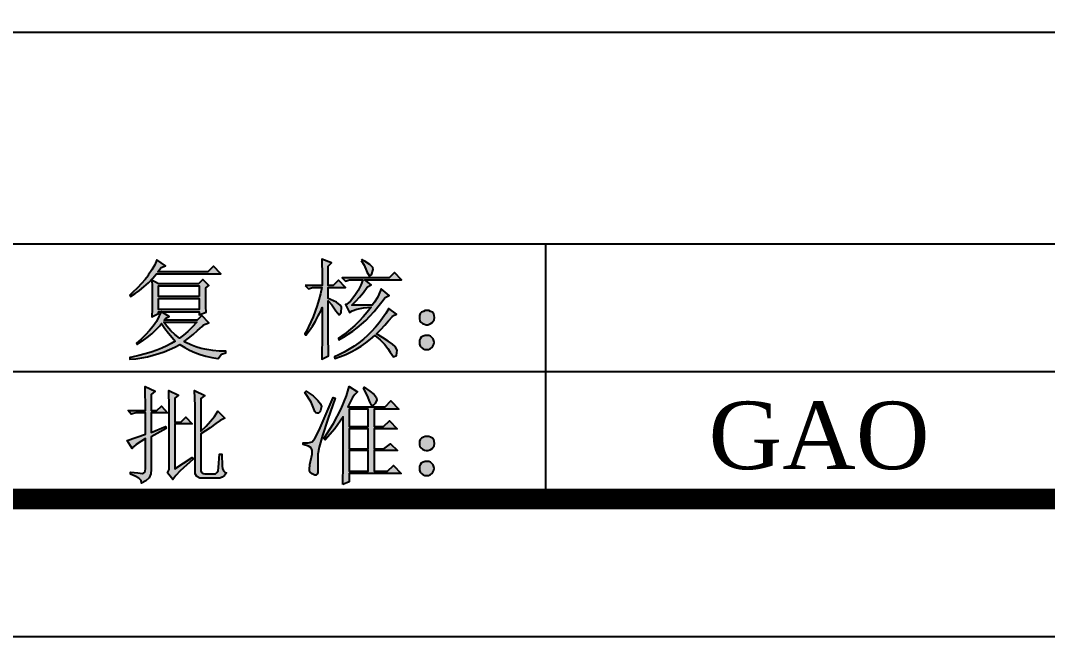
# Model space of a CAD drawing. Header units: inches. Extents: x 782 to 1065, y -130 to 27.
# Drawn here: x 1036.99 to 1049.85, y -129.82 to -122.11 of the extents above; entities that cross this region are included whole.
import ezdxf

# ---------------------------------------------------------------- set-up
doc = ezdxf.new("R2010")
doc.units = ezdxf.units.IN
doc.header["$LTSCALE"] = 3
doc.header["$MEASUREMENT"] = 0
doc.layers.add('K', color=92, linetype='Continuous')
doc.styles.get("Standard").update_dxf_attribs({"font": 'romant.shx'})

msp = doc.modelspace()

# ---------------------------------------------------------------- hatches: boundary and pattern name
at = {"layer": 'K'}
h = msp.add_hatch(color=256, dxfattribs=at)
h.paths.add_polyline_path([(1038.588, -125.3), (1038.585, -125.306), (1038.548, -125.354), (1038.504, -125.405), (1038.452, -125.46), (1038.392, -125.517), (1038.356, -125.55), (1038.367, -125.566), (1038.422, -125.531), (1038.479, -125.491), (1038.534, -125.445), (1038.589, -125.394), (1038.644, -125.338), (1038.691, -125.284), (1039.498, -125.284), (1039.403, -125.188), (1039.333, -125.258), (1038.707, -125.258), (1038.749, -125.204), (1038.802, -125.183), (1038.696, -125.109), (1038.668, -125.17), (1038.632, -125.233)])
h.paths.add_polyline_path([(1038.637, -125.585), (1038.637, -125.587), (1038.637, -125.661), (1038.635, -125.735), (1038.633, -125.809), (1038.633, -125.821), (1038.717, -125.779), (1038.717, -125.757), (1038.749, -125.757), (1038.755, -125.757), (1039.227, -125.757), (1039.227, -125.794), (1039.312, -125.763), (1039.308, -125.695), (1039.307, -125.616), (1039.307, -125.609), (1039.307, -125.529), (1039.307, -125.46), (1039.307, -125.46), (1039.344, -125.428), (1039.27, -125.354), (1039.217, -125.406), (1038.717, -125.406), (1038.633, -125.364), (1038.635, -125.438), (1038.637, -125.512)])
h.paths.add_polyline_path([(1039.227, -125.566), (1038.717, -125.566), (1038.717, -125.433), (1039.227, -125.433)], flags=16)
h.paths.add_polyline_path([(1038.717, -125.593), (1039.227, -125.593), (1039.227, -125.731), (1038.717, -125.731)], flags=16)
h.paths.add_polyline_path([(1038.604, -125.992), (1038.554, -126.048), (1038.498, -126.102), (1038.441, -126.151), (1038.447, -126.167), (1038.513, -126.125), (1038.575, -126.081), (1038.632, -126.035), (1038.684, -125.986), (1038.731, -125.934), (1038.755, -125.906), (1038.796, -125.967), (1038.84, -126.026), (1038.887, -126.082), (1038.924, -126.124), (1038.875, -126.156), (1038.819, -126.185), (1038.759, -126.213), (1038.695, -126.238), (1038.624, -126.263), (1038.548, -126.286), (1038.468, -126.307), (1038.382, -126.326), (1038.356, -126.331), (1038.356, -126.353), (1038.432, -126.345), (1038.507, -126.334), (1038.579, -126.32), (1038.65, -126.303), (1038.72, -126.282), (1038.788, -126.258), (1038.855, -126.231), (1038.92, -126.201), (1038.983, -126.167), (1039.044, -126.205), (1039.105, -126.239), (1039.171, -126.268), (1039.239, -126.294), (1039.31, -126.314), (1039.382, -126.33), (1039.458, -126.341), (1039.461, -126.342), (1039.504, -126.289), (1039.557, -126.273), (1039.557, -126.251), (1039.475, -126.249), (1039.397, -126.243), (1039.323, -126.232), (1039.252, -126.216), (1039.184, -126.196), (1039.12, -126.172), (1039.059, -126.142), (1039.036, -126.129), (1039.092, -126.088), (1039.149, -126.043), (1039.205, -125.994), (1039.261, -125.942), (1039.28, -125.922), (1039.344, -125.896), (1039.259, -125.805), (1039.201, -125.864), (1038.786, -125.864), (1038.808, -125.837), (1038.85, -125.816), (1038.755, -125.757), (1038.749, -125.757), (1038.722, -125.818), (1038.689, -125.878), (1038.65, -125.936)])
h.paths.add_polyline_path([(1038.922, -126.044), (1038.87, -125.995), (1038.819, -125.939), (1038.781, -125.89), (1039.195, -125.89), (1039.138, -125.95), (1039.082, -126.004), (1039.028, -126.049), (1038.978, -126.087)], flags=16)
h = msp.add_hatch(color=256, dxfattribs=at)
h.paths.add_polyline_path([(1042.173, -125.831), (1042.167, -125.803), (1042.162, -125.786), (1042.145, -125.764), (1042.123, -125.753), (1042.1, -125.742), (1042.078, -125.742), (1042.056, -125.742), (1042.033, -125.753), (1042.011, -125.764), (1041.994, -125.781), (1041.983, -125.803), (1041.983, -125.825), (1041.983, -125.848), (1041.989, -125.87), (1042, -125.887), (1042.022, -125.903), (1042.045, -125.914), (1042.067, -125.92), (1042.089, -125.92), (1042.117, -125.909), (1042.139, -125.898), (1042.156, -125.875), (1042.167, -125.859)])
h.paths.add_polyline_path([(1042.167, -126.143), (1042.162, -126.121), (1042.156, -126.098), (1042.139, -126.082), (1042.123, -126.065), (1042.1, -126.054), (1042.078, -126.054), (1042.056, -126.054), (1042.028, -126.065), (1042.006, -126.076), (1041.994, -126.098), (1041.983, -126.115), (1041.983, -126.143), (1041.983, -126.165), (1041.994, -126.188), (1042.011, -126.204), (1042.028, -126.221), (1042.05, -126.232), (1042.072, -126.232), (1042.095, -126.232), (1042.117, -126.221), (1042.139, -126.204), (1042.151, -126.188), (1042.162, -126.165)])
h.paths.add_polyline_path([(1040.554, -125.428), (1040.596, -125.47), (1040.644, -125.454), (1040.761, -125.454), (1040.743, -125.533), (1040.725, -125.608), (1040.702, -125.681), (1040.679, -125.752), (1040.653, -125.82), (1040.625, -125.885), (1040.595, -125.948), (1040.563, -126.008), (1040.548, -126.034), (1040.559, -126.05), (1040.603, -125.995), (1040.643, -125.937), (1040.681, -125.875), (1040.717, -125.809), (1040.751, -125.74), (1040.767, -125.704), (1040.767, -125.78), (1040.766, -125.855), (1040.766, -125.93), (1040.765, -126.005), (1040.765, -126.079), (1040.764, -126.152), (1040.763, -126.225), (1040.762, -126.297), (1040.761, -126.353), (1040.846, -126.31), (1040.844, -126.212), (1040.842, -126.134), (1040.841, -126.075), (1040.841, -126.055), (1040.841, -125.619), (1040.887, -125.67), (1040.929, -125.733), (1040.937, -125.747), (1040.979, -125.795), (1041.005, -125.768), (1041.007, -125.699), (1040.989, -125.673), (1040.943, -125.639), (1040.87, -125.604), (1040.841, -125.593), (1040.841, -125.454), (1041.058, -125.454), (1040.968, -125.364), (1040.905, -125.428), (1040.841, -125.428), (1040.841, -125.188), (1040.883, -125.146), (1040.761, -125.098), (1040.763, -125.169), (1040.765, -125.241), (1040.766, -125.315), (1040.767, -125.392), (1040.767, -125.428)])
h.paths.add_polyline_path([(1041.255, -125.114), (1041.293, -125.173), (1041.32, -125.243), (1041.324, -125.258), (1041.356, -125.312), (1041.382, -125.294), (1041.406, -125.229), (1041.398, -125.204), (1041.363, -125.167), (1041.293, -125.12), (1041.266, -125.103)])
h.paths.add_polyline_path([(1041.106, -125.358), (1041.276, -125.358), (1041.249, -125.425), (1041.215, -125.491), (1041.176, -125.555), (1041.122, -125.627), (1041.073, -125.662), (1041.058, -125.667), (1041.106, -125.768), (1041.14, -125.745), (1041.198, -125.726), (1041.281, -125.71), (1041.377, -125.699), (1041.329, -125.762), (1041.278, -125.821), (1041.227, -125.876), (1041.175, -125.928), (1041.121, -125.976), (1041.066, -126.02), (1041.01, -126.06), (1040.968, -126.087), (1040.973, -126.108), (1041.033, -126.076), (1041.092, -126.04), (1041.149, -126.002), (1041.205, -125.96), (1041.259, -125.914), (1041.313, -125.865), (1041.364, -125.812), (1041.415, -125.756), (1041.464, -125.697), (1041.512, -125.634), (1041.553, -125.577), (1041.605, -125.555), (1041.505, -125.47), (1041.473, -125.542), (1041.457, -125.577), (1041.419, -125.636), (1041.393, -125.673), (1041.138, -125.673), (1041.185, -125.627), (1041.233, -125.575), (1041.281, -125.517), (1041.33, -125.45), (1041.334, -125.444), (1041.377, -125.422), (1041.298, -125.358), (1041.759, -125.358), (1041.669, -125.268), (1041.605, -125.332), (1041.016, -125.332), (1041.058, -125.374)])
h.paths.add_polyline_path([(1041.522, -125.839), (1041.479, -125.897), (1041.434, -125.952), (1041.385, -126.005), (1041.334, -126.054), (1041.281, -126.102), (1041.225, -126.146), (1041.166, -126.188), (1041.104, -126.227), (1041.041, -126.263), (1040.975, -126.296), (1040.921, -126.321), (1040.925, -126.342), (1040.995, -126.319), (1041.061, -126.292), (1041.127, -126.261), (1041.191, -126.226), (1041.253, -126.188), (1041.314, -126.146), (1041.372, -126.1), (1041.425, -126.055), (1041.491, -126.11), (1041.545, -126.163), (1041.588, -126.217), (1041.617, -126.263), (1041.66, -126.324), (1041.695, -126.306), (1041.696, -126.305), (1041.703, -126.238), (1041.68, -126.193), (1041.646, -126.162), (1041.593, -126.124), (1041.522, -126.078), (1041.446, -126.034), (1041.498, -125.981), (1041.548, -125.927), (1041.597, -125.871), (1041.645, -125.815), (1041.649, -125.81), (1041.696, -125.789), (1041.601, -125.715), (1041.562, -125.779)])
h = msp.add_hatch(color=256, dxfattribs=at)
h.paths.add_polyline_path([(1039.173, -127.737), (1039.173, -126.934), (1039.167, -126.744), (1039.295, -126.806), (1039.245, -126.845), (1039.245, -127.252), (1039.312, -127.19), (1039.368, -127.129), (1039.418, -127.068), (1039.457, -127.001), (1039.546, -127.09), (1039.49, -127.118), (1039.435, -127.157), (1039.362, -127.213), (1039.245, -127.285), (1039.245, -127.725), (1039.245, -127.748), (1039.256, -127.77), (1039.273, -127.781), (1039.295, -127.787), (1039.412, -127.787), (1039.429, -127.787), (1039.446, -127.77), (1039.463, -127.748), (1039.468, -127.709), (1039.479, -127.541), (1039.507, -127.541), (1039.513, -127.692), (1039.518, -127.72), (1039.529, -127.748), (1039.546, -127.765), (1039.568, -127.776), (1039.541, -127.809), (1039.513, -127.831), (1039.485, -127.843), (1039.446, -127.843), (1039.284, -127.843), (1039.234, -127.843), (1039.195, -127.82), (1039.173, -127.787)])
h.paths.add_polyline_path([(1038.827, -127.776), (1038.838, -127.759), (1038.849, -127.731), (1038.849, -127.664), (1038.849, -126.956), (1038.844, -126.744), (1038.966, -126.8), (1038.922, -126.839), (1038.922, -127.14), (1038.994, -127.14), (1039.056, -127.079), (1039.139, -127.162), (1038.922, -127.162), (1038.922, -127.725), (1039.139, -127.581), (1039.15, -127.603), (1038.989, -127.748), (1038.933, -127.809), (1038.894, -127.859)])
h.paths.add_polyline_path([(1038.325, -127.369), (1038.554, -127.291), (1038.554, -127.023), (1038.437, -127.023), (1038.375, -127.04), (1038.336, -126.995), (1038.554, -126.995), (1038.548, -126.694), (1038.676, -126.75), (1038.626, -126.794), (1038.626, -126.995), (1038.693, -126.995), (1038.754, -126.939), (1038.827, -127.023), (1038.626, -127.023), (1038.626, -127.268), (1038.805, -127.196), (1038.81, -127.218), (1038.626, -127.324), (1038.626, -127.731), (1038.621, -127.787), (1038.598, -127.837), (1038.559, -127.876), (1038.504, -127.904), (1038.498, -127.87), (1038.47, -127.843), (1038.425, -127.815), (1038.364, -127.792), (1038.364, -127.765), (1038.459, -127.776), (1038.515, -127.781), (1038.531, -127.776), (1038.543, -127.765), (1038.548, -127.748), (1038.554, -127.725), (1038.554, -127.346), (1038.437, -127.419), (1038.403, -127.447), (1038.386, -127.469)])
h = msp.add_hatch(color=256, dxfattribs=at)
h.paths.add_polyline_path([(1042.173, -127.408), (1042.167, -127.38), (1042.162, -127.363), (1042.145, -127.341), (1042.123, -127.33), (1042.1, -127.318), (1042.078, -127.318), (1042.056, -127.318), (1042.033, -127.33), (1042.011, -127.341), (1041.994, -127.358), (1041.983, -127.38), (1041.983, -127.402), (1041.983, -127.424), (1041.989, -127.447), (1042, -127.463), (1042.022, -127.48), (1042.045, -127.491), (1042.067, -127.497), (1042.089, -127.497), (1042.117, -127.486), (1042.139, -127.475), (1042.156, -127.452), (1042.167, -127.436)])
h.paths.add_polyline_path([(1042.167, -127.72), (1042.162, -127.698), (1042.156, -127.675), (1042.139, -127.659), (1042.123, -127.642), (1042.1, -127.631), (1042.078, -127.631), (1042.056, -127.631), (1042.028, -127.642), (1042.006, -127.653), (1041.994, -127.675), (1041.983, -127.692), (1041.983, -127.72), (1041.983, -127.742), (1041.994, -127.765), (1042.011, -127.781), (1042.028, -127.798), (1042.05, -127.809), (1042.072, -127.809), (1042.095, -127.809), (1042.117, -127.798), (1042.139, -127.781), (1042.151, -127.765), (1042.162, -127.742)])
h.paths.add_polyline_path([(1041.281, -126.716), (1041.292, -126.7), (1041.364, -126.75), (1041.415, -126.794), (1041.442, -126.828), (1041.448, -126.861), (1041.431, -126.906), (1041.409, -126.928), (1041.392, -126.934), (1041.381, -126.928), (1041.364, -126.884), (1041.331, -126.811)], flags=17)
h.paths.add_polyline_path([(1041.102, -127.497), (1041.102, -127.753), (1041.342, -127.753), (1041.342, -127.497)], flags=17)
h.paths.add_polyline_path([(1041.102, -127.224), (1041.102, -127.475), (1041.342, -127.475), (1041.342, -127.224)], flags=17)
h.paths.add_polyline_path([(1041.342, -126.978), (1041.102, -126.978), (1041.102, -127.196), (1041.342, -127.196)], flags=17)
h.paths.add_polyline_path([(1040.528, -127.397), (1040.589, -127.397), (1040.64, -127.385), (1040.673, -127.346), (1040.729, -127.24), (1040.902, -126.833), (1040.929, -126.839), (1040.835, -127.101), (1040.768, -127.307), (1040.729, -127.452), (1040.712, -127.541), (1040.712, -127.737), (1040.712, -127.77), (1040.701, -127.792), (1040.69, -127.804), (1040.673, -127.804), (1040.64, -127.787), (1040.617, -127.765), (1040.606, -127.748), (1040.606, -127.731), (1040.612, -127.67), (1040.64, -127.541), (1040.64, -127.497), (1040.628, -127.463), (1040.595, -127.441), (1040.528, -127.419)])
h.paths.add_polyline_path([(1040.567, -126.75), (1040.651, -126.811), (1040.712, -126.867), (1040.746, -126.911), (1040.757, -126.945), (1040.746, -126.995), (1040.734, -127.012), (1040.718, -127.029), (1040.701, -127.029), (1040.684, -127.023), (1040.673, -127.006), (1040.662, -126.973), (1040.628, -126.889), (1040.55, -126.767)])
h.paths.add_polyline_path([(1041.024, -127.921), (1041.03, -127.664), (1041.03, -127.073), (1040.924, -127.224), (1040.801, -127.363), (1040.785, -127.346), (1040.907, -127.157), (1041.002, -126.973), (1041.069, -126.811), (1041.102, -126.694), (1041.208, -126.761), (1041.175, -126.794), (1041.147, -126.833), (1041.086, -126.95), (1041.554, -126.95), (1041.626, -126.872), (1041.727, -126.978), (1041.415, -126.978), (1041.415, -127.196), (1041.532, -127.196), (1041.61, -127.123), (1041.704, -127.224), (1041.415, -127.224), (1041.415, -127.475), (1041.537, -127.475), (1041.621, -127.413), (1041.71, -127.497), (1041.415, -127.497), (1041.415, -127.753), (1041.582, -127.753), (1041.66, -127.681), (1041.755, -127.781), (1041.102, -127.781), (1041.102, -127.887)])

# ---------------------------------------------------------------- linework, layer by layer
at = {"layer": 'K', "linetype": 'ByBlock'}
msp.add_line((1043.568, -128.104), (1043.568, -124.907), dxfattribs=at)
at = {"layer": 'K'}
msp.add_lwpolyline([(926.737, -129.824), (1064.737, -129.824), (1064.737, -32.181), (926.737, -32.181)], close=True, dxfattribs=at)
msp.add_lwpolyline([(926.737, -129.824), (1064.737, -129.824), (1064.737, -32.181), (926.737, -32.181)], close=True, dxfattribs=at)
at = {"layer": 'K', "const_width": 0.258}
msp.add_lwpolyline([(1063.018, -128.104), (1063.018, -33.901), (928.456, -33.901), (928.456, -128.104)], close=True, dxfattribs=at)
at = {"layer": 'K', "linetype": 'ByBlock'}
for points in [[(1023.017, -122.258), (1031.69, -122.258), (1062.867, -122.258)], [(1023.071, -124.907), (1062.867, -124.907)], [(1023.071, -126.506), (1062.867, -126.506)]]:
    msp.add_lwpolyline(points, dxfattribs=at)
for points in [[(1038.588, -125.3), (1038.585, -125.306), (1038.548, -125.354), (1038.504, -125.405), (1038.452, -125.46), (1038.392, -125.517), (1038.356, -125.55), (1038.367, -125.566), (1038.422, -125.531), (1038.479, -125.491), (1038.534, -125.445), (1038.589, -125.394), (1038.644, -125.338), (1038.691, -125.284), (1039.498, -125.284), (1039.403, -125.188), (1039.333, -125.258), (1038.707, -125.258), (1038.749, -125.204), (1038.802, -125.183), (1038.696, -125.109), (1038.668, -125.17), (1038.632, -125.233)], [(1040.554, -125.428), (1040.596, -125.47), (1040.644, -125.454), (1040.761, -125.454), (1040.743, -125.533), (1040.725, -125.608), (1040.702, -125.681), (1040.679, -125.752), (1040.653, -125.82), (1040.625, -125.885), (1040.595, -125.948), (1040.563, -126.008), (1040.548, -126.034), (1040.559, -126.05), (1040.603, -125.995), (1040.643, -125.937), (1040.681, -125.875), (1040.717, -125.809), (1040.751, -125.74), (1040.767, -125.704), (1040.767, -125.78), (1040.766, -125.855), (1040.766, -125.93), (1040.765, -126.005), (1040.765, -126.079), (1040.764, -126.152), (1040.763, -126.225), (1040.762, -126.297), (1040.761, -126.353), (1040.846, -126.31), (1040.844, -126.212), (1040.842, -126.134), (1040.841, -126.075), (1040.841, -126.055), (1040.841, -125.619), (1040.887, -125.67), (1040.929, -125.733), (1040.937, -125.747), (1040.979, -125.795), (1041.005, -125.768), (1041.007, -125.699), (1040.989, -125.673), (1040.943, -125.639), (1040.87, -125.604), (1040.841, -125.593), (1040.841, -125.454), (1041.058, -125.454), (1040.968, -125.364), (1040.905, -125.428), (1040.841, -125.428), (1040.841, -125.188), (1040.883, -125.146), (1040.761, -125.098), (1040.763, -125.169), (1040.765, -125.241), (1040.766, -125.315), (1040.767, -125.392), (1040.767, -125.428)], [(1041.255, -125.114), (1041.293, -125.173), (1041.32, -125.243), (1041.324, -125.258), (1041.356, -125.312), (1041.382, -125.294), (1041.406, -125.229), (1041.398, -125.204), (1041.363, -125.167), (1041.293, -125.12), (1041.266, -125.103)], [(1038.637, -125.585), (1038.637, -125.587), (1038.637, -125.661), (1038.635, -125.735), (1038.633, -125.809), (1038.633, -125.821), (1038.717, -125.779), (1038.717, -125.757), (1038.749, -125.757), (1038.755, -125.757), (1039.227, -125.757), (1039.227, -125.794), (1039.312, -125.763), (1039.308, -125.695), (1039.307, -125.616), (1039.307, -125.609), (1039.307, -125.529), (1039.307, -125.46), (1039.307, -125.46), (1039.344, -125.428), (1039.27, -125.354), (1039.217, -125.406), (1038.717, -125.406), (1038.633, -125.364), (1038.635, -125.438), (1038.637, -125.512)], [(1041.106, -125.358), (1041.276, -125.358), (1041.249, -125.425), (1041.215, -125.491), (1041.176, -125.555), (1041.176, -125.555), (1041.122, -125.627), (1041.073, -125.662), (1041.058, -125.667), (1041.106, -125.768), (1041.14, -125.745), (1041.198, -125.726), (1041.281, -125.71), (1041.377, -125.699), (1041.329, -125.762), (1041.278, -125.821), (1041.227, -125.876), (1041.175, -125.928), (1041.121, -125.976), (1041.066, -126.02), (1041.01, -126.06), (1040.968, -126.087), (1040.973, -126.108), (1041.033, -126.076), (1041.092, -126.04), (1041.149, -126.002), (1041.205, -125.96), (1041.259, -125.914), (1041.313, -125.865), (1041.364, -125.812), (1041.415, -125.756), (1041.464, -125.697), (1041.512, -125.634), (1041.553, -125.577), (1041.605, -125.555), (1041.505, -125.47), (1041.473, -125.542), (1041.457, -125.577), (1041.419, -125.636), (1041.393, -125.673), (1041.138, -125.673), (1041.185, -125.627), (1041.233, -125.575), (1041.281, -125.517), (1041.33, -125.45), (1041.334, -125.444), (1041.377, -125.422), (1041.298, -125.358), (1041.759, -125.358), (1041.669, -125.268), (1041.605, -125.332), (1041.016, -125.332), (1041.058, -125.374)], [(1039.227, -125.566), (1038.717, -125.566), (1038.717, -125.433), (1039.227, -125.433)], [(1038.717, -125.593), (1039.227, -125.593), (1039.227, -125.731), (1038.717, -125.731)], [(1038.604, -125.992), (1038.554, -126.048), (1038.498, -126.102), (1038.441, -126.151), (1038.447, -126.167), (1038.513, -126.125), (1038.575, -126.081), (1038.632, -126.035), (1038.684, -125.986), (1038.731, -125.934), (1038.755, -125.906), (1038.796, -125.967), (1038.84, -126.026), (1038.887, -126.082), (1038.924, -126.124), (1038.875, -126.156), (1038.819, -126.185), (1038.759, -126.213), (1038.695, -126.238), (1038.624, -126.263), (1038.548, -126.286), (1038.468, -126.307), (1038.382, -126.326), (1038.356, -126.331), (1038.356, -126.353), (1038.432, -126.345), (1038.507, -126.334), (1038.579, -126.32), (1038.65, -126.303), (1038.72, -126.282), (1038.788, -126.258), (1038.855, -126.231), (1038.92, -126.201), (1038.983, -126.167), (1039.044, -126.205), (1039.105, -126.239), (1039.171, -126.268), (1039.239, -126.294), (1039.31, -126.314), (1039.382, -126.33), (1039.458, -126.341), (1039.461, -126.342), (1039.504, -126.289), (1039.557, -126.273), (1039.557, -126.251), (1039.475, -126.249), (1039.397, -126.243), (1039.323, -126.232), (1039.252, -126.216), (1039.184, -126.196), (1039.12, -126.172), (1039.059, -126.142), (1039.036, -126.129), (1039.092, -126.088), (1039.149, -126.043), (1039.205, -125.994), (1039.261, -125.942), (1039.28, -125.922), (1039.344, -125.896), (1039.259, -125.805), (1039.201, -125.864), (1038.786, -125.864), (1038.808, -125.837), (1038.85, -125.816), (1038.755, -125.757), (1038.749, -125.757), (1038.722, -125.818), (1038.689, -125.878), (1038.65, -125.936)], [(1041.522, -125.839), (1041.479, -125.897), (1041.434, -125.952), (1041.385, -126.005), (1041.334, -126.054), (1041.281, -126.102), (1041.225, -126.146), (1041.166, -126.188), (1041.104, -126.227), (1041.041, -126.263), (1040.975, -126.296), (1040.921, -126.321), (1040.925, -126.342), (1040.995, -126.319), (1041.061, -126.292), (1041.127, -126.261), (1041.191, -126.226), (1041.253, -126.188), (1041.314, -126.146), (1041.372, -126.1), (1041.425, -126.055), (1041.491, -126.11), (1041.545, -126.163), (1041.588, -126.217), (1041.617, -126.263), (1041.66, -126.324), (1041.695, -126.306), (1041.696, -126.305), (1041.703, -126.238), (1041.68, -126.193), (1041.646, -126.162), (1041.593, -126.124), (1041.522, -126.078), (1041.446, -126.034), (1041.498, -125.981), (1041.548, -125.927), (1041.597, -125.871), (1041.645, -125.815), (1041.649, -125.81), (1041.696, -125.789), (1041.601, -125.715), (1041.562, -125.779)], [(1042.173, -125.831), (1042.173, -125.831), (1042.167, -125.803), (1042.162, -125.786), (1042.145, -125.764), (1042.123, -125.753), (1042.1, -125.742), (1042.078, -125.742), (1042.056, -125.742), (1042.033, -125.753), (1042.011, -125.764), (1041.994, -125.781), (1041.983, -125.803), (1041.983, -125.825), (1041.983, -125.848), (1041.989, -125.87), (1042, -125.887), (1042.022, -125.903), (1042.045, -125.914), (1042.067, -125.92), (1042.089, -125.92), (1042.117, -125.909), (1042.139, -125.898), (1042.156, -125.875), (1042.167, -125.859)], [(1038.922, -126.044), (1038.87, -125.995), (1038.819, -125.939), (1038.781, -125.89), (1039.195, -125.89), (1039.138, -125.95), (1039.082, -126.004), (1039.028, -126.049), (1038.978, -126.087)], [(1042.167, -126.143), (1042.167, -126.143), (1042.162, -126.121), (1042.156, -126.098), (1042.139, -126.082), (1042.123, -126.065), (1042.1, -126.054), (1042.078, -126.054), (1042.056, -126.054), (1042.028, -126.065), (1042.006, -126.076), (1041.994, -126.098), (1041.983, -126.115), (1041.983, -126.143), (1041.983, -126.165), (1041.994, -126.188), (1042.011, -126.204), (1042.028, -126.221), (1042.05, -126.232), (1042.072, -126.232), (1042.095, -126.232), (1042.117, -126.221), (1042.139, -126.204), (1042.151, -126.188), (1042.162, -126.165)], [(1038.325, -127.369), (1038.325, -127.369), (1038.554, -127.291), (1038.554, -127.023), (1038.437, -127.023), (1038.375, -127.04), (1038.336, -126.995), (1038.554, -126.995), (1038.548, -126.694), (1038.676, -126.75), (1038.626, -126.794), (1038.626, -126.995), (1038.693, -126.995), (1038.754, -126.939), (1038.827, -127.023), (1038.626, -127.023), (1038.626, -127.268), (1038.805, -127.196), (1038.81, -127.218), (1038.626, -127.324), (1038.626, -127.731), (1038.621, -127.787), (1038.598, -127.837), (1038.559, -127.876), (1038.504, -127.904), (1038.498, -127.87), (1038.47, -127.843), (1038.425, -127.815), (1038.364, -127.792), (1038.364, -127.765), (1038.459, -127.776), (1038.515, -127.781), (1038.531, -127.776), (1038.543, -127.765), (1038.548, -127.748), (1038.554, -127.725), (1038.554, -127.346), (1038.437, -127.419), (1038.403, -127.447), (1038.386, -127.469)], [(1038.827, -127.776), (1038.827, -127.776), (1038.838, -127.759), (1038.849, -127.731), (1038.849, -127.664), (1038.849, -126.956), (1038.844, -126.744), (1038.966, -126.8), (1038.922, -126.839), (1038.922, -127.14), (1038.994, -127.14), (1039.056, -127.079), (1039.139, -127.162), (1038.922, -127.162), (1038.922, -127.725), (1039.139, -127.581), (1039.15, -127.603), (1038.989, -127.748), (1038.933, -127.809), (1038.894, -127.859)], [(1039.173, -127.737), (1039.173, -127.737), (1039.173, -126.934), (1039.167, -126.744), (1039.295, -126.806), (1039.245, -126.845), (1039.245, -127.252), (1039.312, -127.19), (1039.368, -127.129), (1039.418, -127.068), (1039.457, -127.001), (1039.546, -127.09), (1039.49, -127.118), (1039.435, -127.157), (1039.362, -127.213), (1039.245, -127.285), (1039.245, -127.725), (1039.245, -127.748), (1039.256, -127.77), (1039.273, -127.781), (1039.295, -127.787), (1039.412, -127.787), (1039.429, -127.787), (1039.446, -127.77), (1039.463, -127.748), (1039.468, -127.709), (1039.479, -127.541), (1039.507, -127.541), (1039.513, -127.692), (1039.518, -127.72), (1039.529, -127.748), (1039.546, -127.765), (1039.568, -127.776), (1039.541, -127.809), (1039.513, -127.831), (1039.485, -127.843), (1039.446, -127.843), (1039.284, -127.843), (1039.234, -127.843), (1039.195, -127.82), (1039.173, -127.787)], [(1040.567, -126.75), (1040.567, -126.75), (1040.651, -126.811), (1040.712, -126.867), (1040.746, -126.911), (1040.757, -126.945), (1040.746, -126.995), (1040.734, -127.012), (1040.718, -127.029), (1040.701, -127.029), (1040.684, -127.023), (1040.673, -127.006), (1040.662, -126.973), (1040.628, -126.889), (1040.55, -126.767)], [(1041.024, -127.921), (1041.024, -127.921), (1041.03, -127.664), (1041.03, -127.073), (1040.924, -127.224), (1040.801, -127.363), (1040.785, -127.346), (1040.907, -127.157), (1041.002, -126.973), (1041.069, -126.811), (1041.102, -126.694), (1041.208, -126.761), (1041.175, -126.794), (1041.147, -126.833), (1041.086, -126.95), (1041.554, -126.95), (1041.626, -126.872), (1041.727, -126.978), (1041.415, -126.978), (1041.415, -127.196), (1041.532, -127.196), (1041.61, -127.123), (1041.704, -127.224), (1041.415, -127.224), (1041.415, -127.475), (1041.537, -127.475), (1041.621, -127.413), (1041.71, -127.497), (1041.415, -127.497), (1041.415, -127.753), (1041.582, -127.753), (1041.66, -127.681), (1041.755, -127.781), (1041.102, -127.781), (1041.102, -127.887)], [(1041.281, -126.716), (1041.281, -126.716), (1041.292, -126.7), (1041.364, -126.75), (1041.415, -126.794), (1041.442, -126.828), (1041.448, -126.861), (1041.431, -126.906), (1041.409, -126.928), (1041.392, -126.934), (1041.381, -126.928), (1041.364, -126.884), (1041.331, -126.811)], [(1040.528, -127.397), (1040.528, -127.397), (1040.589, -127.397), (1040.64, -127.385), (1040.673, -127.346), (1040.729, -127.24), (1040.902, -126.833), (1040.929, -126.839), (1040.835, -127.101), (1040.768, -127.307), (1040.729, -127.452), (1040.712, -127.541), (1040.712, -127.737), (1040.712, -127.77), (1040.701, -127.792), (1040.69, -127.804), (1040.673, -127.804), (1040.64, -127.787), (1040.617, -127.765), (1040.606, -127.748), (1040.606, -127.731), (1040.612, -127.67), (1040.64, -127.541), (1040.64, -127.497), (1040.628, -127.463), (1040.595, -127.441), (1040.528, -127.419)], [(1041.342, -126.978), (1041.342, -126.978), (1041.102, -126.978), (1041.102, -127.196), (1041.342, -127.196)], [(1041.102, -127.224), (1041.102, -127.224), (1041.102, -127.475), (1041.342, -127.475), (1041.342, -127.224)], [(1042.173, -127.408), (1042.173, -127.408), (1042.167, -127.38), (1042.162, -127.363), (1042.145, -127.341), (1042.123, -127.33), (1042.1, -127.318), (1042.078, -127.318), (1042.056, -127.318), (1042.033, -127.33), (1042.011, -127.341), (1041.994, -127.358), (1041.983, -127.38), (1041.983, -127.402), (1041.983, -127.424), (1041.989, -127.447), (1042, -127.463), (1042.022, -127.48), (1042.045, -127.491), (1042.067, -127.497), (1042.089, -127.497), (1042.117, -127.486), (1042.139, -127.475), (1042.156, -127.452), (1042.167, -127.436)], [(1041.102, -127.497), (1041.102, -127.497), (1041.102, -127.753), (1041.342, -127.753), (1041.342, -127.497)], [(1042.167, -127.72), (1042.167, -127.72), (1042.162, -127.698), (1042.156, -127.675), (1042.139, -127.659), (1042.123, -127.642), (1042.1, -127.631), (1042.078, -127.631), (1042.056, -127.631), (1042.028, -127.642), (1042.006, -127.653), (1041.994, -127.675), (1041.983, -127.692), (1041.983, -127.72), (1041.983, -127.742), (1041.994, -127.765), (1042.011, -127.781), (1042.028, -127.798), (1042.05, -127.809), (1042.072, -127.809), (1042.095, -127.809), (1042.117, -127.798), (1042.139, -127.781), (1042.151, -127.765), (1042.162, -127.742)]]:
    msp.add_lwpolyline(points, close=True, dxfattribs=at)

# ---------------------------------------------------------------- texts
at = {"layer": 'K', "linetype": 'ByBlock', "insert": (1045.604, -126.882), "char_height": 0.84566, "width": 11.00971, "attachment_point": 1}
msp.add_mtext('{\\fRomantic|b0|i0|c2|p2;GAO}', dxfattribs=at)

doc.saveas('drawing.dxf')
